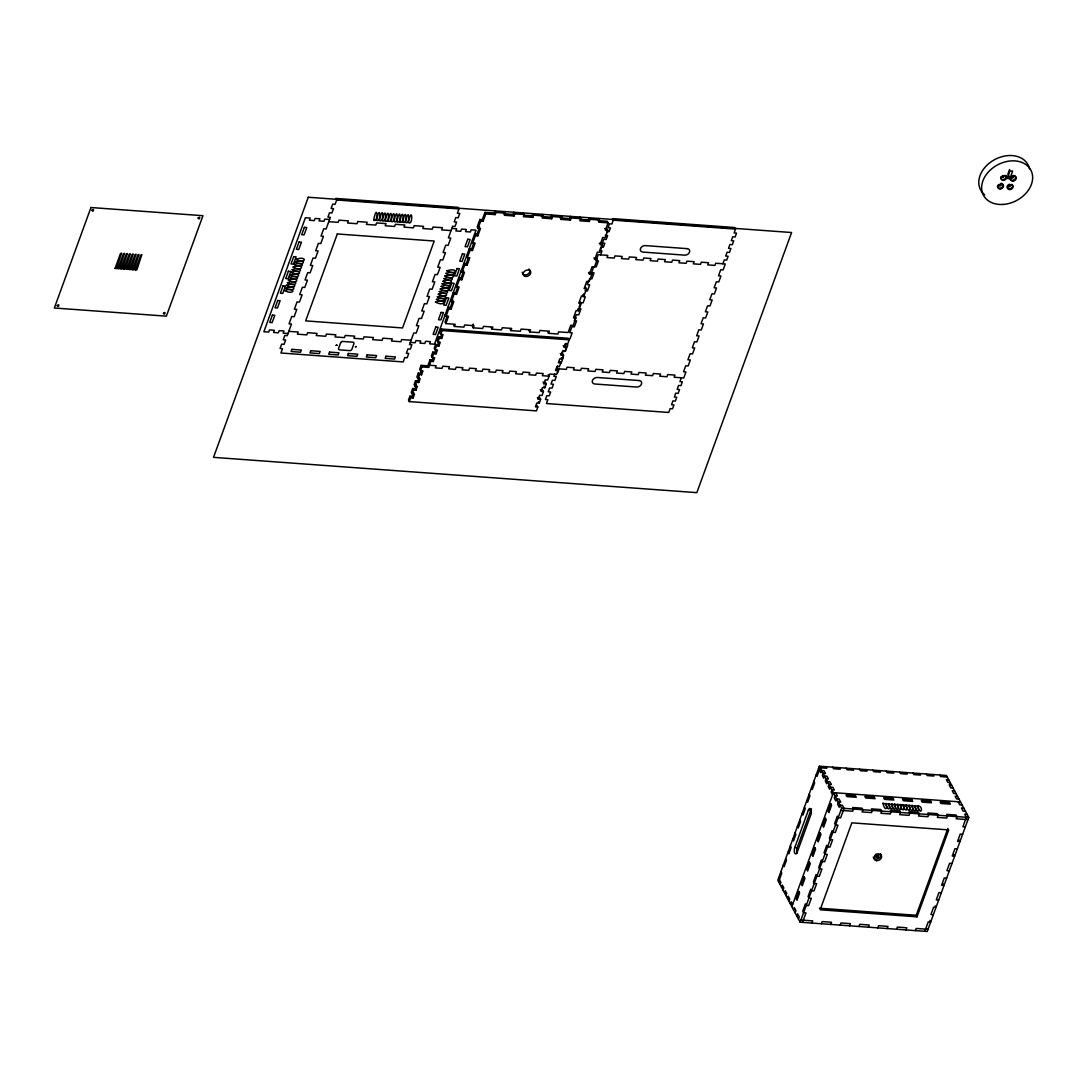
<?xml version="1.0" encoding="UTF-8"?>
<svg xmlns="http://www.w3.org/2000/svg" width="1087" height="1087" viewBox="0 0 1087 1087"><rect width="100%" height="100%" fill="white"/><g stroke="black" fill="none" stroke-linecap="round" stroke-linejoin="round"><path stroke-width="1.5" d="M876.625 856.746L875.307 855.021M876.72 856.76C877.916 859.165 879.424 855.782 877.386 854.939M877.291 854.926L876.883 854.042L875.646 854.368M336.671 199.981L335.081 204.315L332.676 204.139L331.087 208.473L333.505 208.65L331.929 212.984L329.51 212.807L327.934 217.142L330.353 217.318L326.1 228.963L323.695 228.786L321.032 236.096L323.437 236.273L320.774 243.583L318.355 243.406L315.692 250.73L318.111 250.907L315.447 258.217L313.029 258.04L310.366 265.35L312.784 265.527L310.121 272.837L307.703 272.66L305.039 279.97L307.458 280.147L304.795 287.457L302.376 287.281L299.713 294.591L302.132 294.767L299.469 302.091L297.05 301.914L294.387 309.224L296.805 309.401L294.142 316.711L291.724 316.534L289.06 323.844L291.479 324.021L287.24 335.666L284.821 335.489L283.245 339.823L285.65 340L284.074 344.334L281.655 344.158L280.079 348.492L282.498 348.669L280.922 353.003L403.195 361.93L404.772 357.596L407.19 357.772L408.766 353.438L406.361 353.261L407.938 348.927L410.356 349.104L411.932 344.769L409.514 344.593L413.753 332.948L416.172 333.125L418.835 325.815L416.416 325.638L419.079 318.328L421.498 318.505L424.161 311.181L421.742 311.004L424.406 303.694L426.824 303.871L429.487 296.561L427.069 296.384L429.732 289.074L432.15 289.251L434.814 281.941L432.409 281.764L435.072 274.454L437.477 274.631L440.14 267.32L437.735 267.144L440.398 259.82L442.817 259.997L445.48 252.687L443.061 252.51L445.724 245.2L448.143 245.377L450.806 238.067L448.387 237.89L452.627 226.245L455.045 226.422L456.622 222.088L454.203 221.911L455.793 217.577L458.198 217.753L459.787 213.419L457.369 213.242L458.945 208.908L458.116 207.345L335.842 198.418L336.671 199.981L458.945 208.908M409.894 396.198L410.723 397.747L413.128 397.924L412.313 396.375L409.894 396.198L408.481 400.043L409.31 401.606L536.421 410.886L537.834 407.027L537.005 405.478M412.693 388.494L413.522 390.043L415.941 390.219L415.112 388.67L412.693 388.494L411.294 392.339L412.122 393.902L414.541 394.078L413.128 397.924M415.506 380.776L416.335 382.339L418.753 382.515L417.924 380.953L415.506 380.776L414.106 384.635L414.921 386.184L417.34 386.361L415.941 390.219M418.318 373.072L419.134 374.635L421.552 374.811L420.723 373.249L418.318 373.072L416.905 376.931L417.734 378.48L420.153 378.656L418.753 382.515M421.117 365.368L421.946 366.917L428.631 367.406L427.816 365.857L421.117 365.368L419.718 369.227L420.547 370.776L422.965 370.952L421.552 374.811M409.31 401.606L410.723 397.747M412.122 393.902L413.522 390.043M414.921 386.184L416.335 382.339M417.734 378.48L419.134 374.635M420.547 370.776L421.946 366.917M412.313 396.375L413.712 392.516M415.112 388.67L416.525 384.812M417.924 380.953L419.324 377.107M420.723 373.249L421.661 370.681M479.883 219.506L480.712 221.069L483.131 221.245L482.302 219.683L479.883 219.506L477.22 226.816L478.049 228.379L480.468 228.555L477.804 235.865L475.386 235.689L474.557 234.14L476.976 234.316L477.804 235.865M427.816 365.857L430.004 359.838L432.422 360.014L433.251 361.563L430.832 361.387L430.004 359.838M432.816 352.134L433.645 353.683L436.05 353.859L435.235 352.31L432.816 352.134L431.403 355.979L432.232 357.541L434.651 357.718L433.251 361.563M435.615 344.416L436.444 345.979L438.863 346.155L438.034 344.593L435.615 344.416L434.216 348.275L435.045 349.824L437.463 350L436.05 353.859M438.428 336.712L439.257 338.274L441.675 338.451L440.846 336.888L438.428 336.712L437.028 340.571L437.844 342.12L440.262 342.296L438.863 346.155M537.834 407.027L535.415 406.851L536.815 402.992L539.234 403.168L540.633 399.323L538.214 399.146L539.628 395.288L542.046 395.464L543.446 391.619L541.027 391.442L542.427 387.583L544.845 387.76L546.258 383.901L543.84 383.725L545.239 379.879L547.658 380.056L549.845 374.037L556.544 374.526L557.944 370.667L555.525 370.49L556.924 366.632L559.343 366.808L560.756 362.963L558.338 362.786L559.737 358.927L562.156 359.104L563.555 355.259L561.137 355.082L562.55 351.223L564.968 351.4L566.368 347.541L563.949 347.364L565.349 343.519L567.767 343.696L569.167 339.837L568.352 338.288L441.24 329.008L439.827 332.867L440.656 334.416L443.075 334.592L441.675 338.451M575.037 316.534L575.865 318.083L573.202 325.393L570.784 325.217L568.121 332.527L558.718 331.848L557.93 334.008L548.514 333.329L549.302 331.155L539.899 330.475L539.111 332.636L529.709 331.956L530.497 329.782L521.094 329.103L520.293 331.263L510.89 330.584L511.678 328.41L502.276 327.73L501.487 329.891L492.085 329.212L492.873 327.038L483.47 326.358L482.669 328.519L473.266 327.839L474.054 325.665L464.652 324.986L463.864 327.146L454.461 326.467L455.249 324.293L445.847 323.613L448.51 316.29L446.091 316.113L448.754 308.803L447.926 307.254L450.344 307.431L451.173 308.98L448.754 308.803M451.173 308.98L453.836 301.67L451.418 301.493L454.081 294.183L453.252 292.634L455.67 292.811L456.499 294.36L454.081 294.183M456.499 294.36L459.162 287.05L456.744 286.873L459.407 279.563L458.578 278L460.997 278.177L461.826 279.739L459.407 279.563M461.826 279.739L464.489 272.429L462.07 272.253L464.733 264.943L463.904 263.38L466.323 263.557L467.152 265.106L464.733 264.943M467.152 265.106L469.815 257.796L467.396 257.619L470.06 250.309L469.231 248.76L471.649 248.937L472.478 250.486L470.06 250.309M472.478 250.486L475.141 243.175L472.723 242.999L475.386 235.689M478.049 228.379L480.712 221.069M428.631 367.406L430.832 361.387M432.232 357.541L433.645 353.683M435.045 349.824L436.444 345.979M437.844 342.12L439.257 338.274M440.656 334.416L442.056 330.557L441.24 329.008M447.151 316.208L445.018 322.051L445.847 323.613M450.344 307.431L453.007 300.121M455.67 292.811L457.804 286.954M460.997 278.177L463.66 270.867M466.323 263.557L468.456 257.714M471.649 248.937L473.783 243.08M476.976 234.316L479.639 226.993M482.302 219.683L484.965 212.373L494.381 213.066L495.196 214.615L485.794 213.935L484.965 212.373M432.422 360.014L433.36 357.446M435.235 352.31L436.159 349.729M438.034 344.593L438.971 342.025M440.846 336.888L441.784 334.32M483.131 221.245L485.794 213.935M494.381 213.066L495.169 210.892L495.998 212.454L495.196 214.615M514.015 215.987L513.186 214.438L513.974 212.264L514.803 213.826L514.015 215.987L504.613 215.308L505.401 213.134L504.572 211.585M473.225 324.116L472.437 326.277L473.266 327.839M523.377 212.957L524.206 214.506L523.418 216.68L532.82 217.359L533.622 215.199L532.793 213.636L532.005 215.81L532.82 217.359M542.196 214.329L543.024 215.878L542.236 218.052L551.639 218.732L552.427 216.571L551.598 215.009L550.81 217.183L551.639 218.732M570.458 220.104L569.629 218.555L570.417 216.381L571.246 217.944L570.458 220.104L561.041 219.425L561.83 217.251L561.014 215.702M579.819 217.074L580.648 218.623L579.86 220.797L589.263 221.476L590.051 219.316L589.222 217.753L588.434 219.927L589.263 221.476M598.638 218.446L599.453 219.995L598.665 222.169L608.081 222.849L605.405 230.172L607.823 230.349L605.16 237.659L602.741 237.482L600.078 244.792L602.497 244.969L599.834 252.279L597.415 252.102L594.752 259.413L597.171 259.589L594.507 266.899L592.089 266.723L589.426 274.033L591.844 274.209L589.181 281.519L586.763 281.356L584.099 288.666L586.518 288.843L583.855 296.153L581.436 295.977L578.773 303.287L581.192 303.463L578.529 310.773L576.11 310.597L573.447 317.907L575.865 318.083M554.791 373.819L553.854 376.387L556.272 376.564L554.859 380.423L552.441 380.246L551.041 384.091L553.46 384.268L552.06 388.127L549.642 387.95L548.228 391.809L550.647 391.986L549.248 395.831L546.829 395.654L545.429 399.513L547.848 399.69L546.435 403.535L668.722 412.462L670.122 408.617L672.54 408.794L673.94 404.935L671.521 404.758L672.935 400.913L675.353 401.076L676.753 397.231L674.334 397.054L675.734 393.195L678.152 393.372L679.552 389.526L677.147 389.35L678.546 385.491L680.965 385.668L682.364 381.809L679.946 381.646L681.359 377.787M557.753 365.68L556.653 368.683L566.273 369.39L567.061 367.216L574.249 367.746L573.46 369.906L580.648 370.436L581.436 368.262L588.638 368.792L587.85 370.966L595.037 371.482L595.825 369.322L603.027 369.838L602.225 372.012L609.427 372.542L610.215 370.368L617.402 370.898L616.614 373.058L623.816 373.588L624.604 371.414L631.792 371.944L631.003 374.105L638.191 374.635L638.979 372.474L646.181 372.99L645.393 375.164L652.58 375.681L653.369 373.52L660.57 374.037L659.768 376.211L666.97 376.741L667.758 374.567L674.945 375.097L674.157 377.257L683.764 377.963L685.951 371.958L683.533 371.781L685.72 365.789L688.139 365.966L690.327 359.96L687.908 359.783L690.096 353.778L692.514 353.954L694.702 347.962L692.283 347.786L694.471 341.78L696.889 341.957L699.077 335.951L696.658 335.774L698.846 329.782L701.264 329.959L703.438 323.953L701.033 323.777L703.207 317.784L705.626 317.961L707.814 311.955L705.395 311.779L707.583 305.773L710.001 305.95L712.189 299.958L709.77 299.781L711.958 293.775L714.376 293.952L716.564 287.946L714.145 287.77L716.333 281.778L718.752 281.954L720.939 275.949L718.521 275.772L720.708 269.766L723.113 269.943L725.301 263.951L715.694 263.244L714.906 265.418L707.719 264.888L708.507 262.728L701.305 262.198L700.517 264.358L693.329 263.842L694.117 261.668L686.93 261.152L686.128 263.312L678.94 262.796L679.728 260.622L672.54 260.092L671.752 262.266L664.551 261.736L665.339 259.576L658.151 259.046L657.363 261.22L650.175 260.69L650.964 258.516L643.762 257.999L642.974 260.16L635.786 259.644L636.574 257.47L629.387 256.94L628.585 259.114L621.397 258.584L622.185 256.423L614.997 255.893L614.209 258.067L607.008 257.537L607.796 255.377L598.19 254.671L596.002 260.676L598.421 260.853L596.233 266.845L593.815 266.668L591.641 272.674L594.045 272.851L591.871 278.843L589.453 278.68M562.128 353.683L563.215 350.68L565.634 350.856L567.822 344.851L565.403 344.688M574.697 319.184L576.327 314.673L578.746 314.85L580.934 308.857L578.515 308.681M579.058 307.173L580.703 302.675L583.121 302.852L585.309 296.846L582.89 296.669L583.977 293.68M588.896 280.174L587.265 284.672L589.684 284.848L587.496 290.854L585.078 290.677M557.672 372.719L559.071 368.86M561.259 362.854L563.446 356.862M600.608 254.847L602.008 250.988L599.603 250.812L601.002 246.966L603.421 247.143L604.82 243.284L602.402 243.108L603.801 239.262L606.22 239.439L607.633 235.58L605.214 235.403M722.882 263.774L724.295 259.915L726.714 260.092L728.113 256.247L725.695 256.07L727.094 252.211L729.513 252.388L730.926 248.529L728.507 248.352L729.907 244.507L732.325 244.684L733.725 240.825L731.306 240.648L732.72 236.803L735.138 236.98L736.538 233.121L734.119 232.944L735.519 229.085L734.69 227.536L612.416 218.609L613.245 220.172L611.845 224.017L609.427 223.84L608.013 227.699L610.432 227.876L609.033 231.721L606.614 231.545M1009.592 169.477L1007.948 173.961L1009.891 178.662L1007.228 178.472L1009.986 170.89L1012.649 171.08L1009.891 178.662M819.34 766.213L777.803 880.225L800.127 922.197L927.238 931.477L968.762 817.465L946.451 775.493L819.34 766.213L841.651 808.184L800.127 922.197M778.632 881.774L781.77 873.16L780.942 871.611M780.099 884.546L780.887 882.372L778.591 878.051M794.746 847.575L808.388 810.128A4.008 1.698 -85.8 0 1 810.807 809.204A4.008 1.698 -85.8 0 1 810.861 814.788L797.219 852.249A4.008 1.698 -85.8 0 1 794.801 853.159A4.008 1.698 -85.8 0 1 794.746 847.575L797.151 847.751L810.807 810.304A4.008 1.698 -85.8 0 1 811.568 808.986M781.567 887.305L782.355 885.144L783.822 887.902L783.034 890.076M784.501 892.835L785.29 890.661L786.771 893.432L785.969 895.593M787.45 898.365L788.238 896.191L789.706 898.963L788.917 901.123M790.385 903.895L791.173 901.721L792.64 904.493M791.852 906.653L833.389 792.64L960.5 801.921M793.51 909.765L794.298 907.591L795.956 910.702L795.154 912.876M796.812 915.988L797.6 913.814L799.258 916.925L798.469 919.099M802.532 922.374L805.997 912.903L803.578 912.727L802.749 911.164L805.413 903.854L806.241 905.417L808.66 905.593L811.323 898.27L808.905 898.093L808.076 896.544L810.739 889.234L811.568 890.783L813.986 890.96L816.65 883.649L814.231 883.473L813.402 881.924L816.065 874.614L816.894 876.163L819.313 876.339L821.976 869.029L819.557 868.853L818.728 867.304L821.392 859.98L822.22 861.543L824.639 861.719L827.302 854.409L824.884 854.233L824.055 852.67L826.718 845.36L827.547 846.922L829.965 847.099L832.628 839.775L830.21 839.599L829.381 838.05L832.044 830.74L832.873 832.289L835.292 832.465L837.955 825.155L835.536 824.979L834.707 823.43L837.37 816.12L838.199 817.669L840.618 817.845L844.069 808.361L842.425 805.25L840.006 805.073L839.218 807.247L837.561 804.135L838.349 801.975L840.767 802.152L839.11 799.04L836.691 798.863L835.903 801.024L834.259 797.912L835.047 795.752L837.452 795.929L835.808 792.817M811.948 923.067L812.736 920.893L800.915 920.037M821.351 923.746L822.139 921.586L831.541 922.265L830.753 924.439M840.156 925.132L840.958 922.958L850.36 923.651L849.572 925.811M858.975 926.504L859.763 924.33L869.165 925.023L868.377 927.184M877.78 927.877L878.581 925.703L887.984 926.396L887.196 928.556M896.598 929.249L897.386 927.075L906.789 927.768L906.001 929.928M949.427 784.732L950.215 782.572L947.796 782.395L946.329 779.624L948.747 779.8M917.061 916.83L948.734 829.911L851.828 822.832L820.155 909.765L917.061 916.83L916.232 915.281L947.905 828.362M915.403 930.621L916.205 928.447L928.026 929.317M924.82 931.301L928.271 921.83L930.689 922.007L929.861 920.444M1011.603 176.651C1010.38 180.238 1016.413 176.189 1012.459 176.108M999.13 184.314C996.874 186.869 1002.798 186.149 1000.679 184.043M1002.554 175.523L1001.82 177.045A2.935 2.215 -28 0 0 1003.383 180.374A2.935 2.215 -28 0 0 1006.453 176.637A2.935 2.215 -28 0 0 1001.67 176.95L1003.464 177.33L1004.035 175.605M613.245 220.172L735.519 229.085M495.998 212.454L505.401 213.134M514.803 213.826L524.206 214.506M533.622 215.199L543.024 215.878M552.427 216.571L561.83 217.251M571.246 217.944L580.648 218.623M590.051 219.316L599.453 219.995M513.186 214.438L503.784 213.745L504.613 215.308M524.165 215.24L532.005 215.81M541.408 216.49L550.81 217.183M561.789 217.984L569.629 218.555M580.594 219.357L588.434 219.927M597.836 220.607L607.253 221.3L608.081 222.849M604.589 228.61L607.008 228.786L607.823 230.349M329.565 219.492L324.728 219.139L323.94 221.3L319.102 220.946L319.891 218.786L315.053 218.433L314.265 220.593L309.442 220.24L310.23 218.079L305.393 217.726L263.856 331.739L268.693 332.092L269.481 329.918L274.318 330.271L273.53 332.445L278.354 332.799L279.142 330.625L283.979 330.978L283.191 333.152L288.028 333.505M451.839 228.406L456.676 228.759L455.888 230.933L460.711 231.286L461.499 229.112L466.337 229.466L465.549 231.64L470.386 231.993L471.174 229.819L475.997 230.172L434.474 344.185L429.637 343.832L430.425 341.671L425.588 341.318L424.8 343.478L419.962 343.125L420.764 340.965L415.927 340.611L415.139 342.772L410.302 342.419M328.763 221.653L338.179 222.346L338.967 220.172L348.37 220.865L347.582 223.025L356.984 223.718L357.772 221.544L367.189 222.237L366.387 224.398L375.803 225.091L376.591 222.917L385.994 223.609L385.206 225.77L394.608 226.463L395.396 224.289L404.812 224.982L404.024 227.142L413.427 227.835L414.215 225.661L423.617 226.354L422.829 228.515L432.232 229.208L433.02 227.034L442.436 227.726L441.648 229.887L451.051 230.58M599.263 243.23L601.668 243.406L602.497 244.969M574.14 320.679L576.558 320.855L574.371 326.861L571.966 326.684L569.778 332.676L572.197 332.853L570.009 338.859L567.591 338.682M442.056 330.557L569.167 339.837M563.12 345.815L565.539 345.992L566.368 347.541M288.816 331.331L298.218 332.024L297.43 334.185L306.833 334.878L307.621 332.704L317.037 333.396L316.235 335.557L325.652 336.25L326.44 334.076L335.842 334.769L335.054 336.929L344.457 337.622L345.245 335.448L354.661 336.141L353.873 338.302L363.275 338.995L364.063 336.821L373.466 337.513L372.678 339.674L382.08 340.367L382.869 338.193L392.285 338.886L391.497 341.046L400.899 341.739L401.687 339.565L411.09 340.258M540.198 389.88L542.617 390.056L543.446 391.619M947.28 777.042L940.581 776.553L939.752 775.004M951.682 785.33L949.264 785.154L950.731 787.926L953.15 788.102M954.617 790.86L952.212 790.684L953.679 793.456L956.098 793.632M957.565 796.391L955.147 796.214L956.614 798.972L959.033 799.149M962.158 805.032L959.739 804.856L958.082 801.744M963.802 808.144L961.397 807.967L963.041 811.065L965.46 811.242M967.117 814.353L964.699 814.177L966.357 817.288L962.892 826.772L965.31 826.949M841.651 808.184L968.762 817.465M840.862 810.358L852.684 811.215L853.472 809.054L852.656 807.492L862.059 808.184L862.888 809.733L862.1 811.907L871.502 812.587L872.29 810.426L871.461 808.864L880.864 809.557L881.693 811.106L880.905 813.28L890.307 813.959L891.109 811.799L890.28 810.25L899.683 810.929L900.512 812.478L899.723 814.652L909.126 815.345L909.914 813.171L909.085 811.622L918.488 812.302L919.317 813.864L918.529 816.024L927.931 816.717L928.733 814.543L927.904 812.994L937.307 813.674L938.135 815.236L937.347 817.397L946.75 818.09L947.538 815.916L946.709 814.367L956.125 815.046L956.94 816.609L956.152 818.769L967.973 819.639M808.388 810.128L810.807 810.304M962.647 834.259L960.229 834.082L957.565 841.392L959.984 841.569L959.155 840.02M957.321 848.879L954.902 848.702L952.239 856.012L954.658 856.189L953.829 854.64M951.995 863.513L949.576 863.336L946.913 870.646L949.331 870.823M946.668 878.133L944.25 877.956L941.587 885.266L944.005 885.443L943.176 883.88M941.342 892.753L938.923 892.576L936.26 899.887L938.679 900.063M933.353 914.683L930.934 914.507L933.597 907.197L936.016 907.373L935.187 905.824M819.326 908.202L916.232 915.281M933.067 774.515L933.896 776.064L927.197 775.574L926.382 774.026M919.684 773.536L920.512 775.085L913.827 774.596L912.998 773.047M906.3 772.558L907.129 774.107L900.444 773.618L899.615 772.069M892.93 771.58L893.759 773.142L887.06 772.653L886.231 771.091M879.546 770.601L880.375 772.164L873.676 771.675L872.861 770.112M596.342 258.04L597.171 259.589M593.923 257.864L594.752 259.413M866.162 769.623L866.991 771.186L860.306 770.697L859.477 769.134M591.844 274.209L591.015 272.66L588.597 272.484L589.426 274.033M560.213 217.862L561.041 219.425M852.792 768.645L853.608 770.207L846.922 769.718L846.094 768.169M585.689 287.281L586.518 288.843M839.409 767.68L840.237 769.229L833.539 768.74L832.71 767.191M583.026 294.591L583.855 296.153M580.363 301.901L581.192 303.463M826.025 766.702L826.854 768.251L820.155 767.762L817.016 776.39L816.201 774.827M577.7 309.224L578.529 310.773M818.552 768.373L820.848 772.694L821.636 770.534L824.041 770.71L825.522 773.468L823.104 773.292L822.316 775.466L823.783 778.224L824.571 776.05L826.99 776.227L828.457 778.999L826.038 778.822L825.25 780.982L826.718 783.754L827.506 781.58L829.924 781.757L831.392 784.529L828.973 784.352L828.185 786.512L829.666 789.284L830.454 787.11L832.859 787.287L834.34 790.059L831.922 789.882L831.134 792.043L832.601 794.814M813.85 781.281L814.666 782.83L812.315 789.284L811.5 787.735M809.149 794.189L809.964 795.738L807.614 802.192L806.799 800.63M804.448 807.084L805.263 808.646L802.926 815.101L802.097 813.538M562.726 353.696L563.555 355.259M560.321 353.52L561.137 355.082M547.685 331.766L548.514 333.329M561.327 357.555L562.156 359.104M559.927 361.4L560.756 362.963M799.747 819.992L800.576 821.541L798.225 827.995L797.396 826.446M557.115 369.118L557.944 370.667M528.88 330.394L529.709 331.956M795.045 832.9L795.874 834.449L793.524 840.903L792.695 839.341M548.228 374.648L549.057 376.197L542.372 375.708L543.16 373.548L536.475 373.058L535.674 375.219L528.989 374.73L529.777 372.569L523.092 372.08L522.303 374.241L515.605 373.765L516.393 371.591L509.708 371.102L508.92 373.276L502.235 372.787L503.023 370.613L496.324 370.123L495.536 372.297L488.851 371.808L489.639 369.634L482.954 369.145L482.152 371.319L475.467 370.83L476.255 368.656L469.57 368.167L468.782 370.341L462.084 369.852L462.872 367.678L456.187 367.202L455.399 369.363L448.714 368.873L449.502 366.713L442.803 366.224L442.015 368.384L435.33 367.895L436.118 365.735L429.433 365.246L428.604 363.683M471.894 241.45L472.723 242.999M546.258 383.901L545.429 382.352L543.011 382.176L543.84 383.725M790.344 845.795L791.173 847.357L788.822 853.798L787.993 852.249M544.016 386.211L544.845 387.76M510.061 329.021L510.89 330.584M466.568 256.07L467.396 257.619M785.643 858.703L786.472 860.252L784.121 866.706L783.292 865.157M540.633 399.323L539.804 397.76L537.399 397.584L538.214 399.146M538.405 401.619L539.234 403.168M461.241 270.69L462.07 272.253M491.256 327.649L492.085 329.212M455.915 285.31L456.744 286.873M450.589 299.944L451.418 301.493M453.632 324.904L454.461 326.467M445.262 314.564L446.091 316.113M984.632 194.79A26.835 20.191 -28 0 1 993.708 160.142A26.835 20.191 -28 0 1 1029.484 168.825M1000.733 183.418A2.935 2.215 -28 0 1 1003.002 185.823A2.935 2.215 -28 0 1 999.374 188.173A2.935 2.215 -28 0 1 997.744 185.347M1005.692 175.387A2.935 2.215 -28 0 1 1003.709 179.464A2.935 2.215 -28 0 1 1000.869 176.76M1011.63 184.342A2.935 2.215 -28 0 1 1011.195 188.282A2.935 2.215 -28 0 1 1007.092 187.29M1007.106 186.679A2.935 2.215 -28 0 1 1007.703 185.456M1008.233 184.939A2.935 2.215 -28 0 1 1009.592 184.233M1014.144 175.55A2.935 2.215 -28 0 1 1014.918 179.219A2.935 2.215 -28 0 1 1010.38 179.246M1010.244 178.078A2.935 2.215 -28 0 1 1010.828 176.868M1012.717 175.646A2.935 2.215 -28 0 1 1013.451 175.523M528.989 269.005A4.008 3.016 -28 0 1 527.385 274.427A4.008 3.016 -28 0 1 522.331 272.239M797.219 853.336A4.008 1.698 -85.8 0 1 797.151 847.751M880.416 853.743A4.008 3.016 -28 0 1 878.255 858.594A4.008 3.016 -28 0 1 873.269 857.222M1008.206 185.795L1008.26 186.325A2.935 2.215 -28 0 0 1009.837 189.654A2.935 2.215 -28 0 0 1012.894 185.931A2.935 2.215 -28 0 0 1008.111 186.23C1011.481 188.622 1010.665 182.072 1008.206 185.795M336.155 345.34L336.943 345.218L336.155 345.34M355.49 346.753L356.278 346.631L355.49 346.753M882.916 803.293C885.769 815.046 889.614 803.741 882.916 803.293M885.823 803.51C888.677 815.236 892.522 803.972 885.823 803.51M888.718 803.714C891.354 814.856 895.702 805.087 888.786 803.633M891.625 803.932C894.071 814.734 898.84 805.766 891.68 803.85M894.519 804.149C897.4 815.916 901.191 804.543 894.519 804.149M897.414 804.353C900.294 816.133 904.085 804.76 897.414 804.353M900.321 804.57C902.957 815.712 907.278 805.902 900.389 804.475M903.215 804.774C905.96 816.052 909.955 805.902 903.283 804.693M906.123 804.991C908.99 816.758 912.795 805.399 906.123 804.991M909.017 805.209C911.776 816.704 915.893 805.983 909.017 805.209M911.925 805.413C914.629 816.894 918.841 806.228 911.925 805.413M914.819 805.63C917.808 817.506 921.246 805.82 914.819 805.63M917.713 805.834C920.567 817.587 924.426 806.282 917.713 805.834M198.133 218.079C199.641 221.055 200.905 215.117 198.133 218.079M91.919 210.307C93.346 213.324 94.773 207.386 91.919 210.307M57.231 305.542C58.508 308.626 60.179 302.702 57.231 305.542M115.045 268.421L116.499 268.53L121.554 253.122L120.412 253.679L115.045 268.421M117.953 268.638L119.393 268.734L124.461 253.339L123.32 253.896L117.953 268.638M120.847 268.842L122.301 268.951L127.356 253.543L126.214 254.1L120.847 268.842M123.741 269.06L125.195 269.168L130.263 253.76L129.122 254.317L123.741 269.06M126.649 269.263L128.103 269.372L133.157 253.964L132.016 254.535L126.649 269.263M129.543 269.481L130.997 269.59L136.052 254.181L134.91 254.738L129.543 269.481M132.451 269.698L133.891 269.793L138.959 254.385L137.818 254.956L132.451 269.698M135.345 269.902L136.799 270.011L141.853 254.603L140.712 255.16L135.345 269.902M163.444 313.287C164.721 316.385 166.379 310.447 163.444 313.287M284.59 290.501C294.346 296.072 296.873 286.506 284.59 290.501M285.541 287.892C295.284 293.463 297.811 283.897 285.541 287.892M286.479 285.297C296.262 290.881 298.68 281.343 286.479 285.297M287.43 282.688C297.186 288.272 299.713 278.693 287.43 282.688M288.381 280.093C298.137 285.664 300.664 276.098 288.381 280.093M289.332 277.498C299.115 283.082 301.534 273.53 289.332 277.498M290.27 274.889C300.026 280.446 302.539 270.976 290.27 274.889M291.221 272.293C300.977 277.864 303.504 268.285 291.221 272.293M292.172 269.685C301.955 275.296 304.36 265.69 292.172 269.685M293.123 267.089C302.865 272.66 305.393 263.095 293.123 267.089M294.061 264.481C303.816 270.065 306.344 260.486 294.061 264.481M295.012 261.885C304.768 267.456 307.295 257.891 295.012 261.885M295.963 259.29C305.719 264.861 308.246 255.282 295.963 259.29M373.67 219.9C378.371 224.126 377.624 200.986 373.67 219.9M376.578 220.117C381.265 224.343 380.532 201.204 376.578 220.117M379.472 220.335C383.969 224.615 383.725 201.136 379.472 220.335M382.379 220.539C386.958 224.778 386.32 201.72 382.379 220.539M385.274 220.756C389.975 224.955 389.173 201.951 385.274 220.756M388.181 220.96C392.883 225.172 392.081 202.168 388.181 220.96M391.075 221.177C395.722 225.389 394.989 202.372 391.075 221.177M393.97 221.381C398.671 225.607 397.924 202.481 393.97 221.381M396.877 221.599C401.565 225.824 400.831 202.685 396.877 221.599M399.771 221.816C404.473 226.028 403.725 202.902 399.771 221.816M402.679 222.02C407.367 226.245 406.633 203.106 402.679 222.02M405.573 222.237C410.152 226.463 409.527 203.405 405.573 222.237M408.481 222.441C413.169 226.667 412.435 203.527 408.481 222.441M435.493 302.009C445.249 307.58 447.776 298.015 435.493 302.009M436.444 299.414C446.213 305.026 448.632 295.406 436.444 299.414M437.382 296.805C447.137 302.363 449.651 292.892 437.382 296.805M438.333 294.21C447.993 299.74 450.711 290.324 438.333 294.21M439.284 291.601C449.04 297.186 451.567 287.607 439.284 291.601M440.235 289.006C449.977 294.563 452.491 285.093 440.235 289.006M441.173 286.411C450.928 291.982 453.456 282.403 441.173 286.411M442.124 283.802C451.879 289.373 454.407 279.807 442.124 283.802M443.075 281.207C452.817 286.778 455.344 277.212 443.075 281.207M444.026 278.598C453.768 284.169 456.295 274.603 444.026 278.598M444.963 276.003C454.638 281.533 457.342 272.117 444.963 276.003M445.915 273.394C455.698 278.992 458.116 269.44 445.915 273.394M446.866 270.799C456.54 276.343 459.19 266.913 446.866 270.799M874.695 856.61C878.228 858.92 882.25 850.754 874.695 856.61M90.955 207.522L54.35 308.001L166.365 316.168L202.956 215.702L90.955 207.522M308.273 197.25L213.514 457.355L696.835 492.642L791.594 232.523L308.273 197.25M272.389 315.121L269.725 322.431L272.144 322.608L274.807 315.298L272.389 315.121M277.715 300.501L275.052 307.811L277.47 307.988L280.133 300.678L277.715 300.501M283.041 285.867L280.378 293.191L282.797 293.368L285.46 286.044L283.041 285.867M288.368 271.247L285.704 278.557L288.123 278.734L290.786 271.424L288.368 271.247M293.707 256.627L291.044 263.937L293.449 264.114L296.112 256.804L293.707 256.627M299.034 242.007L296.371 249.317L298.776 249.494L301.452 242.184L299.034 242.007M304.36 227.373L301.697 234.683L304.115 234.86L306.779 227.55L304.36 227.373M291.9 349.362L291.112 351.522L300.515 352.215L301.303 350.041L291.9 349.362M337.31 233.963L305.651 320.882L402.557 327.948L434.216 241.029L337.31 233.963M310.719 350.734L309.931 352.895L319.333 353.588L320.121 351.414L310.719 350.734M329.524 352.106L328.736 354.267L338.139 354.96L338.927 352.786L329.524 352.106M340.639 342.745L338.56 348.424A1.658 1.25 -28 0 0 339.579 349.878L349.797 350.625A1.739 1.304 -28 0 0 351.875 349.335L353.9 343.777A1.848 1.386 -28 0 0 352.786 342.16L342.758 341.427A1.78 1.332 -28 0 0 340.639 342.745M348.343 353.479L347.555 355.653L356.957 356.332L357.745 354.172L348.343 353.479M367.148 354.851L366.36 357.025L375.762 357.705L376.55 355.544L367.148 354.851M385.967 356.223L385.178 358.397L394.581 359.077L395.369 356.916L385.967 356.223M435.751 327.051L433.088 334.361L435.507 334.538L438.17 327.228L435.751 327.051M441.077 312.417L438.414 319.727L440.833 319.904L443.496 312.594L441.077 312.417M446.404 297.797L443.741 305.107L446.159 305.284L448.822 297.974L446.404 297.797M451.73 283.177L449.067 290.487L451.485 290.664L454.149 283.354L451.73 283.177M457.056 268.543L454.393 275.867L456.812 276.044L459.475 268.72L457.056 268.543M462.396 253.923L459.719 261.233L462.138 261.41L464.801 254.1L462.396 253.923M467.723 239.303L465.059 246.613L467.464 246.79L470.127 239.48L467.723 239.303M798.796 891.422L796.132 898.732L796.961 900.281L799.624 892.971L798.796 891.422M804.122 876.801L801.459 884.111L802.288 885.66L804.951 878.35L804.122 876.801M809.448 862.168L806.785 869.478L807.614 871.04L810.277 863.73L809.448 862.168M814.774 847.547L812.111 854.858L812.94 856.42L815.603 849.096L814.774 847.547M820.101 832.927L817.438 840.237L818.266 841.786L820.93 834.476L820.101 832.927M825.441 818.294L822.777 825.617L823.593 827.166L826.256 819.856L825.441 818.294M830.767 803.673L828.104 810.984L828.919 812.546L831.582 805.236L830.767 803.673M687.066 248.638L645.311 245.594A4.008 3.016 -28 0 0 640.501 248.583A4.008 3.016 -28 0 0 642.947 252.089L684.701 255.146A4.008 3.016 -28 0 0 689.511 252.157A4.008 3.016 -28 0 0 687.066 248.638M639.02 380.532L597.266 377.488A4.008 3.016 -28 0 0 592.456 380.477A4.008 3.016 -28 0 0 594.888 383.996L636.656 387.04A4.008 3.016 -28 0 0 641.466 384.051A4.008 3.016 -28 0 0 639.02 380.532M855.442 795.752L846.039 795.059L846.868 796.608L856.271 797.301L855.442 795.752M874.261 797.124L864.844 796.431L865.673 797.98L875.089 798.673L874.261 797.124M893.066 798.497L883.663 797.804L884.492 799.366L893.894 800.046L893.066 798.497M911.884 799.869L902.468 799.176L903.297 800.739L912.713 801.418L911.884 799.869M930.689 801.241L921.287 800.548L922.116 802.111L931.518 802.79L930.689 801.241M949.508 802.614L940.106 801.921L940.921 803.483L950.337 804.163L949.508 802.614M1003.056 204.438A26.835 20.191 -28 0 0 1030.992 170.387A26.835 20.191 -28 0 0 987.349 173.186A26.835 20.191 -28 0 0 1003.056 204.438M1000.257 188.961A2.935 2.215 -28 0 0 1003.315 185.225A2.935 2.215 -28 0 0 998.532 185.537A2.935 2.215 -28 0 0 1000.257 188.961M1012.962 181.067A2.935 2.215 -28 0 0 1016.032 177.33A2.935 2.215 -28 0 0 1011.25 177.643A2.935 2.215 -28 0 0 1012.962 181.067M525.755 276.478A4.008 3.016 -28 0 0 530.687 271.845A4.008 3.016 -28 0 0 524.423 271.356A4.008 3.016 -28 0 0 525.755 276.478M876.625 860.646A4.008 3.016 -28 0 0 881.571 856.012A4.008 3.016 -28 0 0 875.293 855.523A4.008 3.016 -28 0 0 876.625 860.646"/></g></svg>
